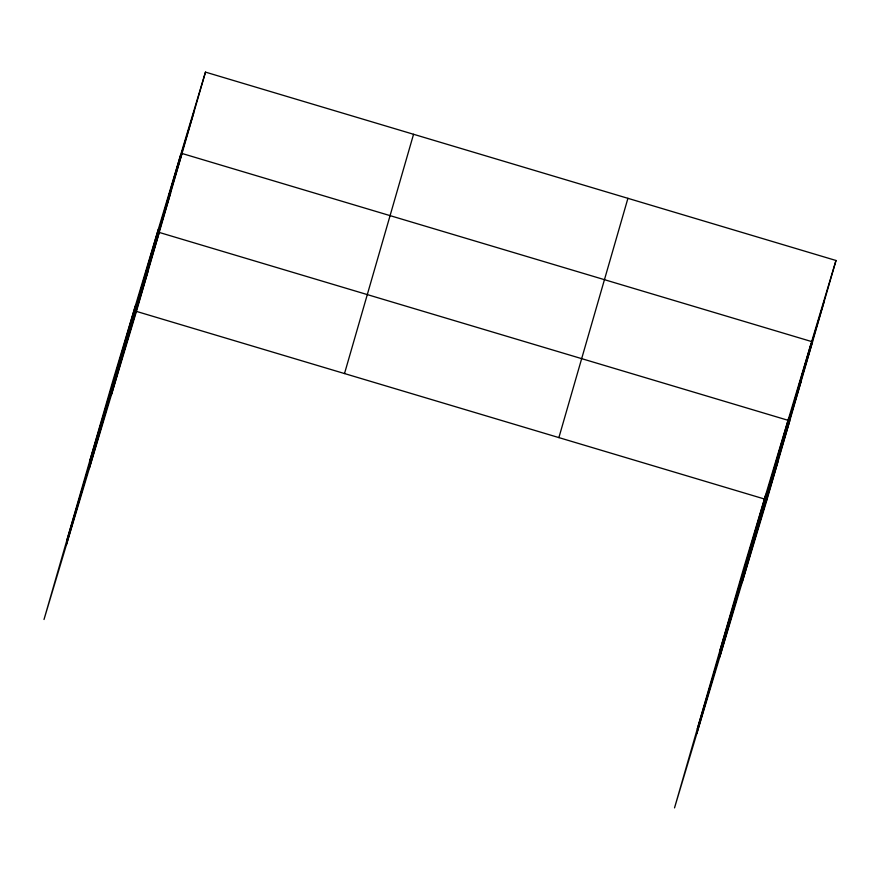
<?xml version="1.0" encoding="UTF-8"?>
<svg xmlns="http://www.w3.org/2000/svg" width="880" height="880" viewBox="0 0 880 880"><rect width="100%" height="100%" fill="white"/><g stroke="black" fill="none" stroke-linecap="round" stroke-linejoin="round"><path stroke-width="1.32" d="M66.297 545.204L135.333 305.921M89.265 468.633L158.312 229.361M111.562 394.328L180.598 155.045M205.48 72.116L113.036 380.237L44 619.509L136.444 311.399L205.48 72.116L836 260.491L766.964 499.763L674.52 807.884L743.556 568.601L836 260.491M344.509 373.56L413.556 134.277M558.888 437.602L627.924 198.319M696.817 733.568L765.853 494.296M719.785 657.008L788.821 417.725M742.082 582.692L811.118 343.42M168.861 195.723L193.743 112.794M89.562 461.593L182.006 153.472L812.526 341.836L720.082 649.957M145.739 275.88L170.621 192.951M66.781 540.551L159.225 232.43L789.745 420.805L697.301 728.926M122.947 354.838L147.829 271.909M799.381 384.098L824.263 301.169M776.259 464.255L801.13 381.326M753.467 543.213L778.349 460.284M136.444 311.399L766.964 499.763"/></g></svg>
